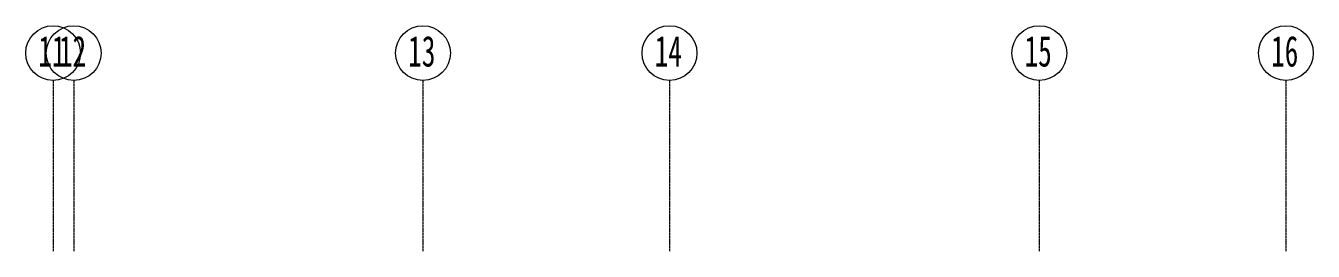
# Model space of a CAD drawing. Header units: millimetres. Extents: x -186019 to 257600, y -73860 to 134785.
# Drawn here: x -104219 to -85419, y 131485 to 134785 of the extents above; entities that cross this region are included whole.
import ezdxf

# ---------------------------------------------------------------- set-up
doc = ezdxf.new("R2010")
doc.units = ezdxf.units.MM
doc.linetypes.add('轴网线', pattern=[22.24, 12.7, -3.18, 3.18, -3.18])
doc.layers.add('S-GRID', color=1, linetype='Continuous', lineweight=13)
doc.layers.add('S-GRID-IDEN', color=1, linetype='Continuous', lineweight=13)
doc.styles.add('宋体_1', font='', dxfattribs={"width": 0.65, "height": 450})
doc.styles.get('宋体_1').set_extended_font_data('SimSun')

# ---------------------------------------------------------------- blocks, each defined once
blk = doc.blocks.new('轴网 - 宽度系数 0_65-155799-1F')
at = {"layer": 'S-GRID-IDEN'}
blk.add_circle((0, 0), 4, dxfattribs=at)

msp = doc.modelspace()

# ---------------------------------------------------------------- linework, layer by layer
at = {"layer": 'S-GRID', "linetype": '轴网线'}
for p, q in [((-103819, 133985), (-103819, 131485)), ((-103519, 133985), (-103519, 131485)), ((-98419, 133985), (-98419, 131485)), ((-94819, 133985), (-94819, 131485)), ((-89419, 133985), (-89419, 131485)), ((-85819, 133985), (-85819, 131485))]:
    msp.add_line(p, q, dxfattribs=at)

# ---------------------------------------------------------------- block references
at = {"layer": 'S-GRID-IDEN', "xscale": 99.99999999999991, "yscale": 99.99999999999991, "zscale": 99.99999999999991, "rotation": 180}
for p in [(-103819, 134385), (-103519, 134385), (-98419, 134385), (-94819, 134385), (-89419, 134385), (-85819, 134385)]:
    msp.add_blockref('轴网 - 宽度系数 0_65-155799-1F', p, dxfattribs=at)

# ---------------------------------------------------------------- texts
at = {"layer": 'S-GRID-IDEN', "char_height": 450, "width": 521.1, "attachment_point": 1, "style": '宋体_1'}
for s, insert in [('11', (-104035, 134637)), ('12', (-103735, 134637)), ('13', (-98635, 134637)), ('14', (-95035, 134637)), ('15', (-89635, 134637)), ('16', (-86035, 134637))]:
    msp.add_mtext(s, dxfattribs=dict(at, insert=insert))

doc.saveas('drawing.dxf')
